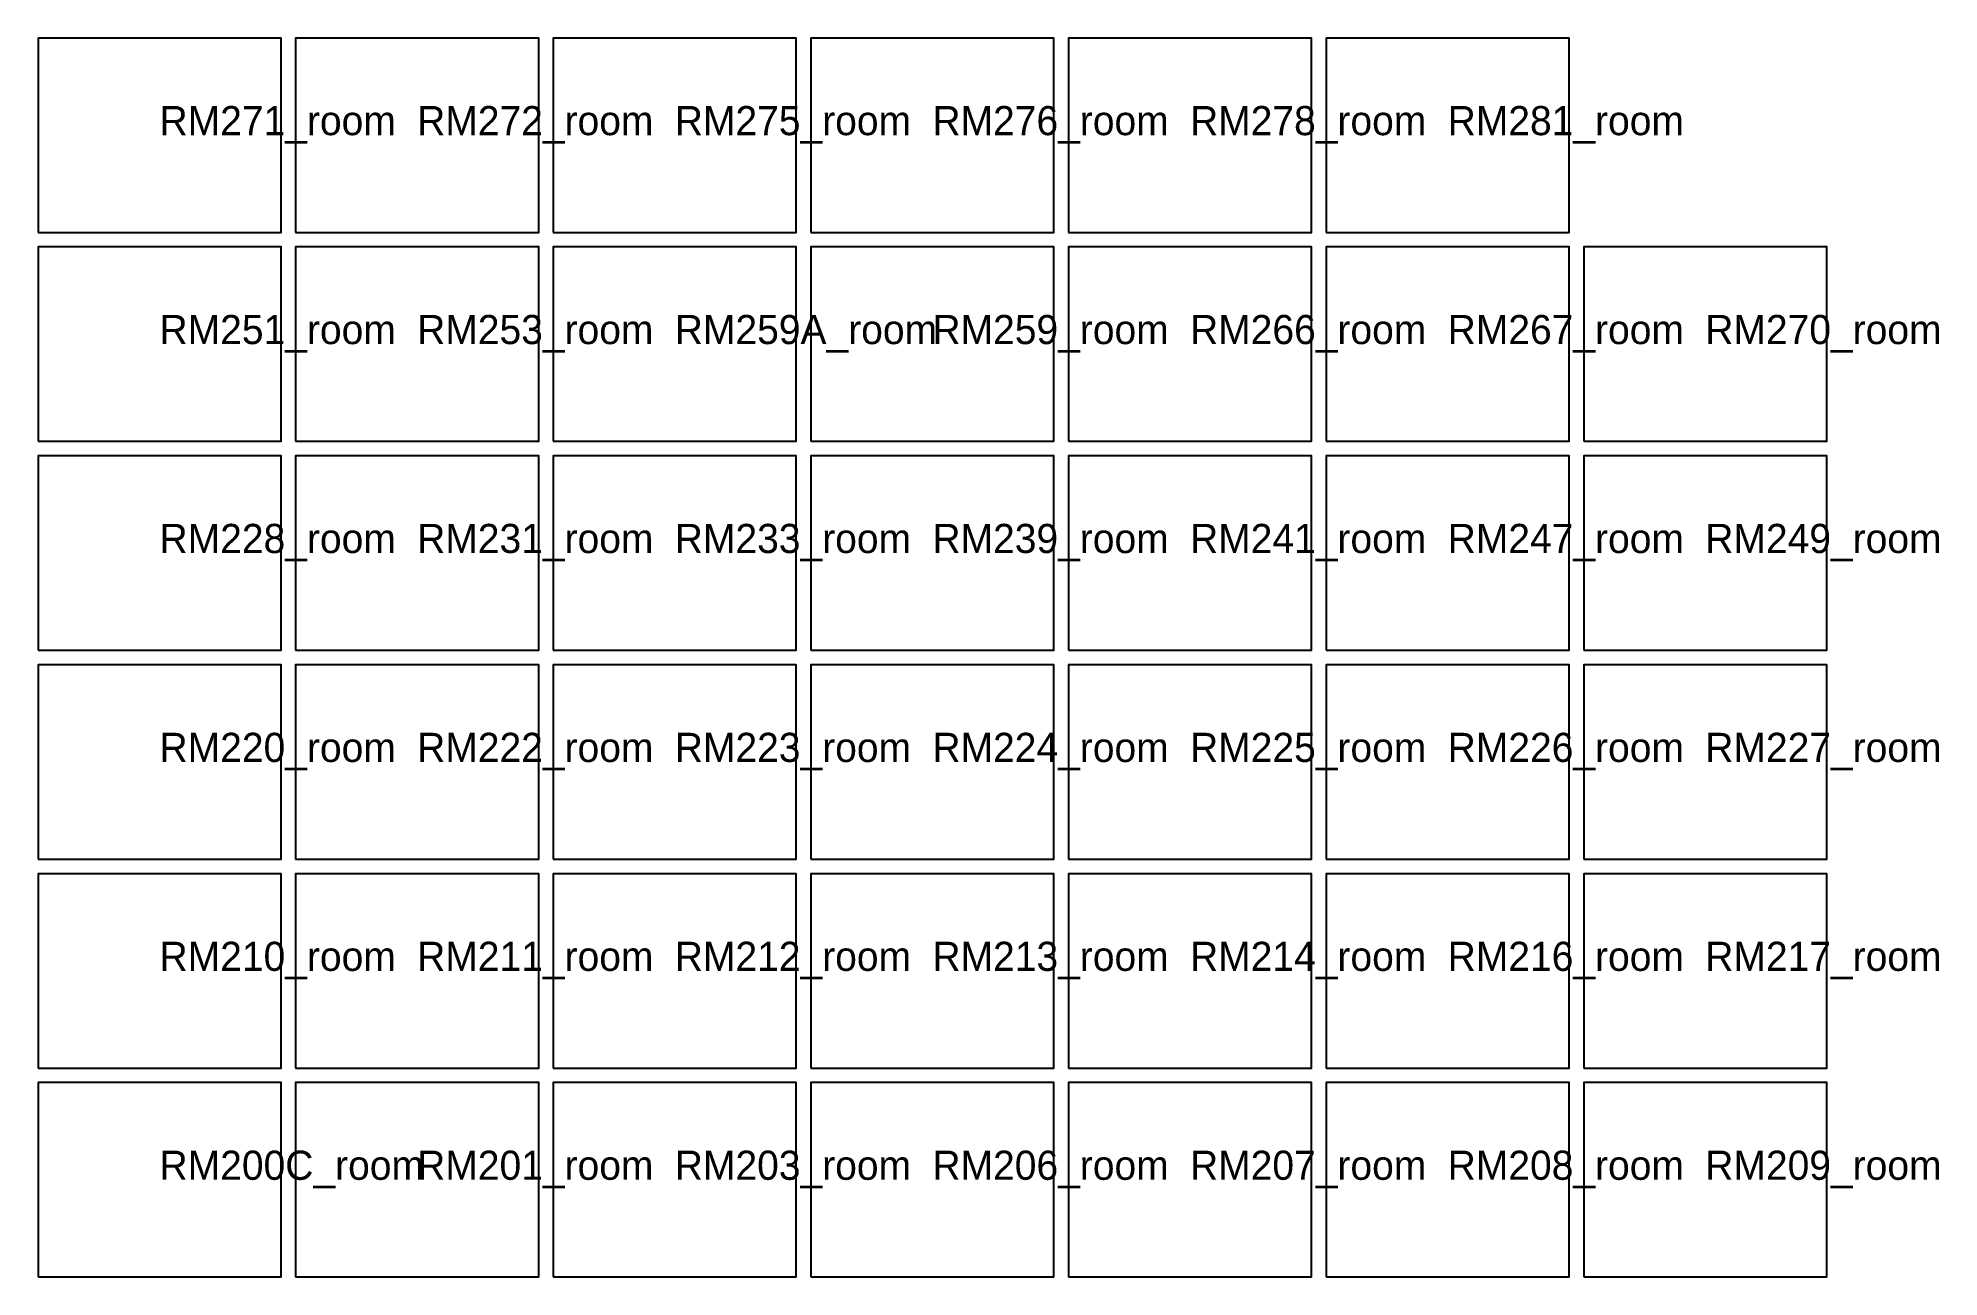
# Model space of a CAD drawing. Header units: metres. Extents: x 0 to 39.1, y 0 to 25.5.
import ezdxf

# ---------------------------------------------------------------- set-up
doc = ezdxf.new("R2010")
doc.units = ezdxf.units.M
doc.layers.add('A-AREA-IDEN', color=7, linetype='Continuous')
doc.layers.add('A-AREA-ROOM', color=7, linetype='Continuous')

msp = doc.modelspace()

# ---------------------------------------------------------------- linework, layer by layer
at = {"layer": 'A-AREA-ROOM'}
for points in [[(0, 21.5), (5, 21.5), (5, 25.5), (0, 25.5)], [(5.3, 21.5), (10.3, 21.5), (10.3, 25.5), (5.3, 25.5)], [(10.6, 21.5), (15.6, 21.5), (15.6, 25.5), (10.6, 25.5)], [(15.9, 21.5), (20.9, 21.5), (20.9, 25.5), (15.9, 25.5)], [(21.2, 21.5), (26.2, 21.5), (26.2, 25.5), (21.2, 25.5)], [(26.5, 21.5), (31.5, 21.5), (31.5, 25.5), (26.5, 25.5)], [(0, 17.2), (5, 17.2), (5, 21.2), (0, 21.2)], [(5.3, 17.2), (10.3, 17.2), (10.3, 21.2), (5.3, 21.2)], [(10.6, 17.2), (15.6, 17.2), (15.6, 21.2), (10.6, 21.2)], [(15.9, 17.2), (20.9, 17.2), (20.9, 21.2), (15.9, 21.2)], [(21.2, 17.2), (26.2, 17.2), (26.2, 21.2), (21.2, 21.2)], [(26.5, 17.2), (31.5, 17.2), (31.5, 21.2), (26.5, 21.2)], [(31.8, 17.2), (36.8, 17.2), (36.8, 21.2), (31.8, 21.2)], [(0, 12.9), (5, 12.9), (5, 16.9), (0, 16.9)], [(5.3, 12.9), (10.3, 12.9), (10.3, 16.9), (5.3, 16.9)], [(10.6, 12.9), (15.6, 12.9), (15.6, 16.9), (10.6, 16.9)], [(15.9, 12.9), (20.9, 12.9), (20.9, 16.9), (15.9, 16.9)], [(21.2, 12.9), (26.2, 12.9), (26.2, 16.9), (21.2, 16.9)], [(26.5, 12.9), (31.5, 12.9), (31.5, 16.9), (26.5, 16.9)], [(31.8, 12.9), (36.8, 12.9), (36.8, 16.9), (31.8, 16.9)], [(0, 8.6), (5, 8.6), (5, 12.6), (0, 12.6)], [(5.3, 8.6), (10.3, 8.6), (10.3, 12.6), (5.3, 12.6)], [(10.6, 8.6), (15.6, 8.6), (15.6, 12.6), (10.6, 12.6)], [(15.9, 8.6), (20.9, 8.6), (20.9, 12.6), (15.9, 12.6)], [(21.2, 8.6), (26.2, 8.6), (26.2, 12.6), (21.2, 12.6)], [(26.5, 8.6), (31.5, 8.6), (31.5, 12.6), (26.5, 12.6)], [(31.8, 8.6), (36.8, 8.6), (36.8, 12.6), (31.8, 12.6)], [(0, 4.3), (5, 4.3), (5, 8.3), (0, 8.3)], [(5.3, 4.3), (10.3, 4.3), (10.3, 8.3), (5.3, 8.3)], [(10.6, 4.3), (15.6, 4.3), (15.6, 8.3), (10.6, 8.3)], [(15.9, 4.3), (20.9, 4.3), (20.9, 8.3), (15.9, 8.3)], [(21.2, 4.3), (26.2, 4.3), (26.2, 8.3), (21.2, 8.3)], [(26.5, 4.3), (31.5, 4.3), (31.5, 8.3), (26.5, 8.3)], [(31.8, 4.3), (36.8, 4.3), (36.8, 8.3), (31.8, 8.3)], [(0, 0), (5, 0), (5, 4), (0, 4)], [(5.3, 0), (10.3, 0), (10.3, 4), (5.3, 4)], [(10.6, 0), (15.6, 0), (15.6, 4), (10.6, 4)], [(15.9, 0), (20.9, 0), (20.9, 4), (15.9, 4)], [(21.2, 0), (26.2, 0), (26.2, 4), (21.2, 4)], [(26.5, 0), (31.5, 0), (31.5, 4), (26.5, 4)], [(31.8, 0), (36.8, 0), (36.8, 4), (31.8, 4)]]:
    msp.add_lwpolyline(points, close=True, dxfattribs=at)

# ---------------------------------------------------------------- texts
at = {"layer": 'A-AREA-IDEN'}
for s, p in [('RM271_room', (2.5, 23.5)), ('RM272_room', (7.8, 23.5)), ('RM275_room', (13.1, 23.5)), ('RM276_room', (18.4, 23.5)), ('RM278_room', (23.7, 23.5)), ('RM281_room', (29, 23.5)), ('RM251_room', (2.5, 19.2)), ('RM253_room', (7.8, 19.2)), ('RM259A_room', (13.1, 19.2)), ('RM259_room', (18.4, 19.2)), ('RM266_room', (23.7, 19.2)), ('RM267_room', (29, 19.2)), ('RM270_room', (34.3, 19.2)), ('RM228_room', (2.5, 14.9)), ('RM231_room', (7.8, 14.9)), ('RM233_room', (13.1, 14.9)), ('RM239_room', (18.4, 14.9)), ('RM241_room', (23.7, 14.9)), ('RM247_room', (29, 14.9)), ('RM249_room', (34.3, 14.9)), ('RM220_room', (2.5, 10.6)), ('RM222_room', (7.8, 10.6)), ('RM223_room', (13.1, 10.6)), ('RM224_room', (18.4, 10.6)), ('RM225_room', (23.7, 10.6)), ('RM226_room', (29, 10.6)), ('RM227_room', (34.3, 10.6)), ('RM210_room', (2.5, 6.3)), ('RM211_room', (7.8, 6.3)), ('RM212_room', (13.1, 6.3)), ('RM213_room', (18.4, 6.3)), ('RM214_room', (23.7, 6.3)), ('RM216_room', (29, 6.3)), ('RM217_room', (34.3, 6.3)), ('RM200C_room', (2.5, 2)), ('RM201_room', (7.8, 2)), ('RM203_room', (13.1, 2)), ('RM206_room', (18.4, 2)), ('RM207_room', (23.7, 2)), ('RM208_room', (29, 2)), ('RM209_room', (34.3, 2))]:
    msp.add_text(s, height=0.6, dxfattribs=at).set_placement(p)

doc.saveas('drawing.dxf')
